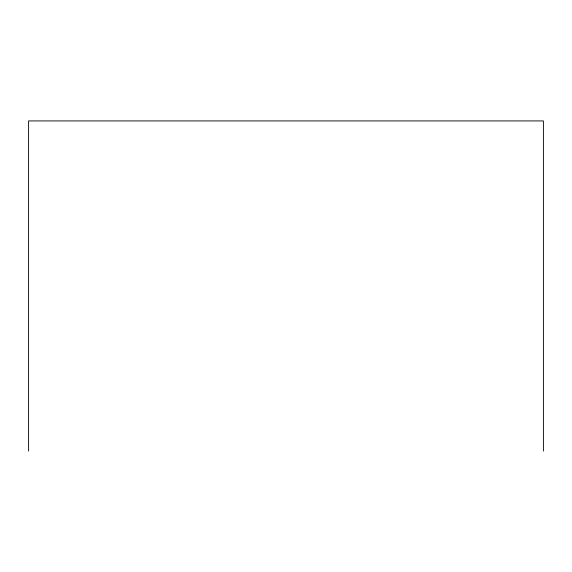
<?xml version="1.0" encoding="UTF-8"?>
<svg xmlns="http://www.w3.org/2000/svg" width="572" height="572" viewBox="0 0 572 572"><rect width="100%" height="100%" fill="white"/><g stroke="black" fill="none" stroke-linecap="round" stroke-linejoin="round"><path stroke-width="0.86" d="M543.4 451.072L543.4 120.928L28.6 120.928L28.6 451.072"/></g></svg>
